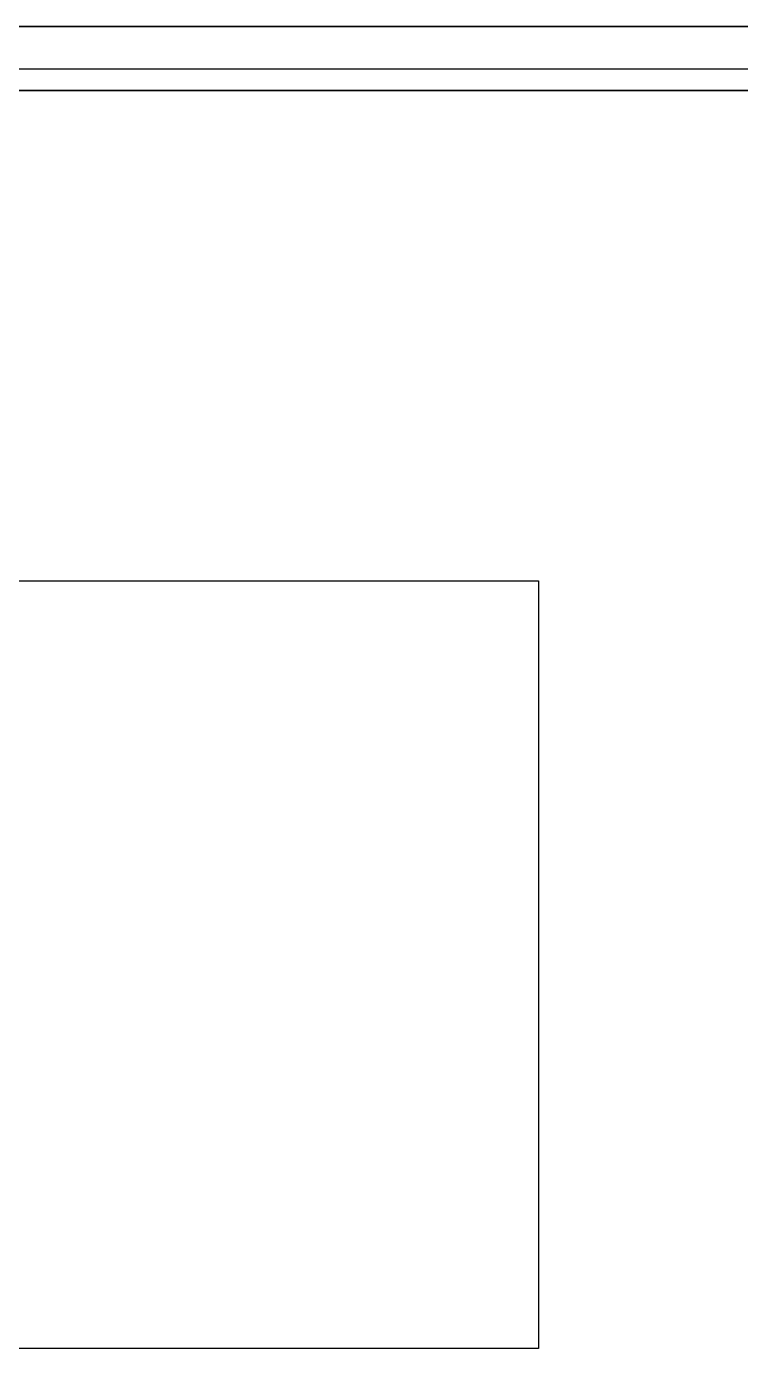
# Model space of a CAD drawing. Extents: x -67 to 67, y -52 to 49.
# Drawn here: x 0 to 33.5, y -13 to 49 of the extents above; entities that cross this region are included whole.
import ezdxf

# ---------------------------------------------------------------- set-up
doc = ezdxf.new("R2010")
doc.units = 0
doc.layers.add('Cut', color=7, linetype='CONTINUOUS')

msp = doc.modelspace()

# ---------------------------------------------------------------- linework, layer by layer
at = {"layer": 'Cut'}
for p, q in [((-65, 49), (65, 49)), ((-65, 49, -2), (65, 49, -2)), ((-65, 49), (65, 49)), ((-65, 49, -2), (65, 49, -2)), ((65, 49, -26), (-65, 49, -26)), ((65, 49, -26), (-65, 49, -26)), ((63, 47, -26), (-63, 47, -26)), ((63, 47, -26), (-63, 47, -26)), ((63, 47, -24), (-63, 47, -24)), ((63, 47, -24), (-63, 47, -24)), ((-62, 46, -2), (62, 46, -2)), ((-62, 46, -2), (62, 46, -2)), ((62, 46, -24), (-62, 46, -24)), ((62, 46, -24), (-62, 46, -24)), ((-24, 23), (24, 23)), ((-24, 23), (24, 23)), ((-24, 23, -2), (24, 23, -2)), ((-24, 23, -2), (24, 23, -2)), ((24, 23), (24, -13)), ((24, 23), (24, 23, -2)), ((24, 23), (24, 23, -2)), ((24, 23), (24, -13)), ((24, 23, -2), (24, -13, -2)), ((24, 23, -2), (24, -13, -2)), ((24, -13), (-24, -13)), ((24, -13), (-24, -13)), ((24, -13, -2), (-24, -13, -2)), ((24, -13, -2), (-24, -13, -2)), ((24, -13), (24, -13, -2)), ((24, -13), (24, -13, -2))]:
    msp.add_line(p, q, dxfattribs=at)

doc.saveas('drawing.dxf')
